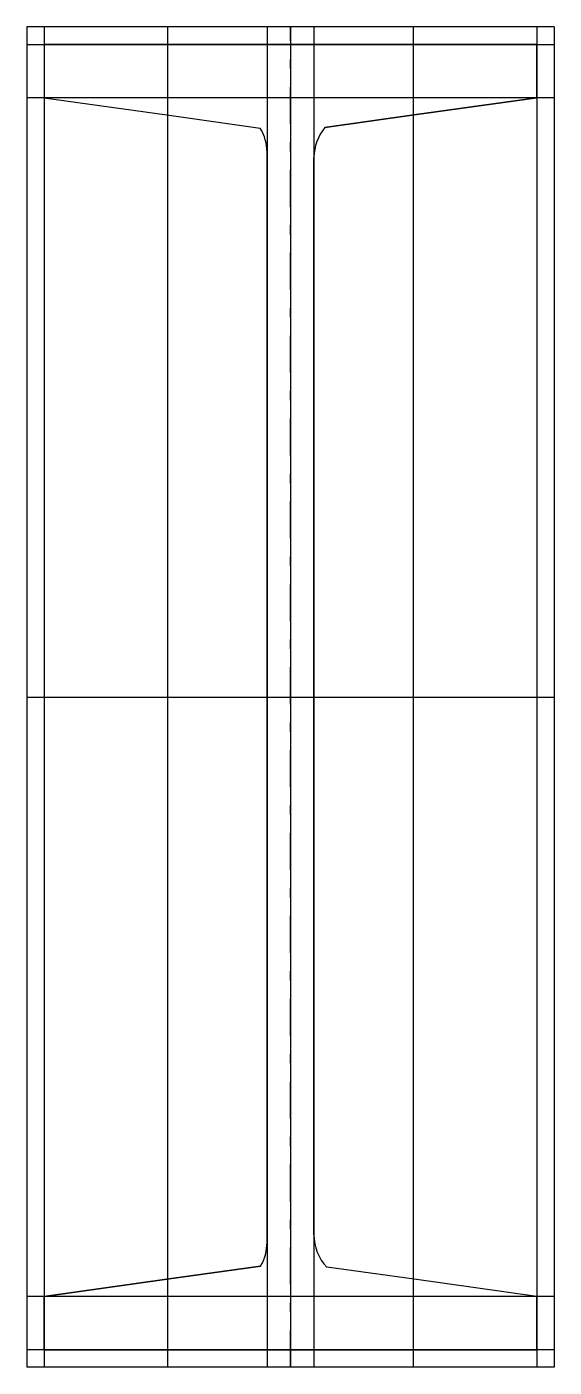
# Model space of a CAD drawing. Extents: x -91 to 91, y -190 to 272.
import ezdxf

# ---------------------------------------------------------------- set-up
doc = ezdxf.new("R2010")
doc.units = 0
doc.linetypes.add('CENTER', pattern=[28.575, 12.7, -6.35, 3.175, -6.35])
doc.layers.get('0').update_dxf_attribs({"linetype": 'CONTINUOUS'})

msp = doc.modelspace()

# ---------------------------------------------------------------- linework, layer by layer
at = {"linetype": 'CONTINUOUS'}
for p, q in [((-91, 271.77), (-91, -190.32)), ((91, 271.77), (-91, 271.77)), ((-85, 271.77), (-85, -190.32)), ((-42.5, 271.77), (-42.5, -190.32)), ((-8.1, 271.77), (-8.1, -190.32)), ((0, 271.77), (0, -190.32)), ((8.1, 271.77), (8.1, -190.32)), ((42.5, -190.32), (42.5, 271.77)), ((85, 271.77), (85, -190.32)), ((91, 271.77), (91, -190.32)), ((-91, 265.68), (91, 265.68)), ((85, 265.68), (-85, 265.68)), ((-85, 265.68), (-85, 247.31)), ((85, 265.68), (-85, 265.68)), ((-85, 265.68), (-85, 247.31)), ((85, 247.31), (85, 265.68)), ((85, 265.68), (85, 247.31)), ((91, 247.33), (-91, 247.33)), ((-85, 247.31), (-42.63, 241.38)), ((-85, 247.31), (-42.63, 241.38)), ((42.63, 241.38), (85, 247.31)), ((85, 247.31), (42.63, 241.38)), ((-42.63, 241.38), (-10.43, 236.87)), ((-42.63, 241.38), (-10.43, 236.87)), ((11.89, 237.08), (42.63, 241.38)), ((42.63, 241.38), (11.89, 237.08)), ((-8.1, 228.5), (-8.1, -147.27)), ((-8.1, -147.27), (-8.1, 228.5)), ((8.1, -144.68), (8.1, 226.66)), ((8.1, -144.68), (8.1, 226.66)), ((-91, 40.68), (91, 40.68)), ((-10.34, -155.5), (-42.63, -160.02)), ((-42.63, -160.02), (-10.34, -155.5)), ((42.63, -160.02), (12.53, -155.8)), ((42.63, -160.02), (12.53, -155.8)), ((-42.63, -160.02), (-85, -165.95)), ((-85, -165.95), (-42.63, -160.02)), ((85, -165.95), (42.63, -160.02)), ((85, -165.95), (42.63, -160.02)), ((91, -165.97), (-91, -165.97)), ((-85, -165.95), (-85, -184.32)), ((-85, -184.32), (-85, -165.95)), ((85, -184.32), (85, -165.95)), ((85, -184.32), (85, -165.95)), ((91, -184.32), (-91, -184.32)), ((-85, -184.32), (85, -184.32)), ((85, -184.32), (-85, -184.32)), ((91, -190.32), (-91, -190.32))]:
    msp.add_line(p, q, dxfattribs=at)
at = {"linetype": 'CENTER'}
for p, q in [((0, -190.32), (0, 271.77)), ((-91, 40.66), (91, 40.66))]:
    msp.add_line(p, q, dxfattribs=at)
at = {"linetype": 'CONTINUOUS'}
for centre, start, end in [((-24.3, 228.5), 0.0013, 31.1105), ((-24.3, 228.5), 0.0013, 31.1105), ((24.3, 226.67), 140.0004, 180.0245), ((24.3, 226.67), 140.0004, 180.0245), ((-24.3, -147.28), 329.5112, 0.0375), ((-24.3, -147.28), 329.5112, 0.0375), ((24.3, -144.67), 180.0402, 223.4026), ((24.3, -144.67), 180.0402, 223.4026)]:
    msp.add_arc(centre, 16.2, start, end, dxfattribs=at)

doc.saveas('drawing.dxf')
